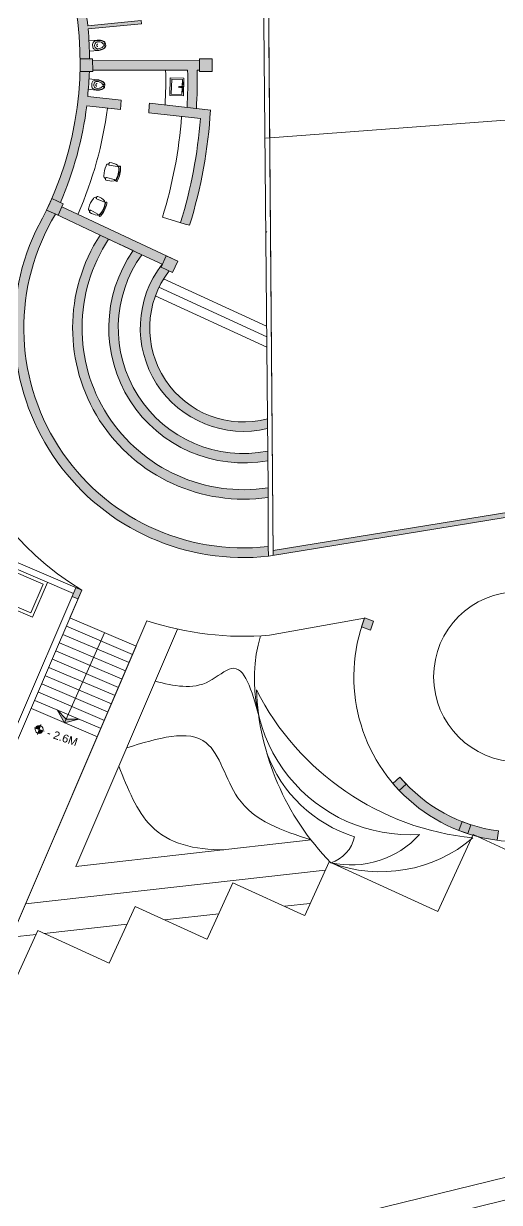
# Model space of a CAD drawing. Header units: metres. Extents: x -48 to 2360, y -1392 to 453.
# Drawn here: x 284.1 to 299.22, y -1335.71 to -1298.28 of the extents above; entities that cross this region are included whole.
import ezdxf
from ezdxf.enums import TextEntityAlignment as Align

# ---------------------------------------------------------------- set-up
doc = ezdxf.new("R2010")
doc.units = ezdxf.units.M
doc.layers.get('0').update_dxf_attribs({"color": 200})
for name, color, linetype, lineweight in [('corte3', 215, 'Continuous', 5), ('MUROS', 31, 'Continuous', 9), ('TODO', 210, 'Continuous', 5)]:
    doc.layers.add(name, color=color, linetype=linetype, lineweight=lineweight)
for name, color, linetype, lineweight, transparency in [('JARDINERAS', 93, 'Continuous', 5, 0.4), ('MUEBLES', 223, 'Continuous', 5, 0.3), ('SUELO', 231, 'Continuous', 5, 0.2)]:
    doc.layers.add(name, color=color, linetype=linetype, lineweight=lineweight, transparency=transparency)
doc.styles.get("Standard").update_dxf_attribs({"font": 'arial.ttf'})

# ---------------------------------------------------------------- blocks, each defined once
blk = doc.blocks.new('Mo-L-Silla-01')
for points in [[(-0.215, 0.42, -1.09212), (-0.231, 0.466), (-0.213, 0.471, -0.121573), (0.219, 0.471), (0.236, 0.466, -0.688907), (0.228, 0.417, 0.187754), (-0.215, 0.42, 0.188206)], [(-0.258, 0.364, 0.112434), (-0.287, 0.108, 0.50046), (-0.267, 0.092), (-0.224, 0.092, 0.50046), (-0.204, 0.108), (-0.217, 0.362, 0.401286), (-0.227, 0.371), (-0.249, 0.371)], [(0.243, 0.371), (0.221, 0.371, 0.401286), (0.211, 0.362), (0.198, 0.108, 0.50046), (0.218, 0.092), (0.261, 0.092, 0.50046), (0.281, 0.108, 0.112434), (0.252, 0.364, 0.112434)]]:
    blk.add_lwpolyline(points, format="xyb")
for centre, radius, start, end in [((-0.19, 0.362), 0.0525, 114.5425, 169.8495), ((0, -0.18), 0.627, 70.2851, 109.6933), ((0.183, 0.359), 0.058, 12.0293, 60.6281), ((-0.249, 0.361), 0.01, 90, 160.8185), ((-0.163, 0.092), 0.0769, 180.7158, 270.3544), ((0, 0.873), 0.873, 259.2995, 280.7005), ((0.163, 0.092), 0.0769, 269.6456, 359.2842), ((0.243, 0.361), 0.01, 19.1815, 90)]:
    blk.add_arc(centre, radius, start, end)
blk = doc.blocks.new('S-Nivel Planta')
at = {"ltscale": 0.5}
h = blk.add_hatch(color=256, dxfattribs=at)
h.paths.add_polyline_path([(-0.06, 0), (0, 0), (0, 0.06, 0.414214)])
h.paths.add_polyline_path([(0, -0.06, 0.414214), (0.06, 0), (0, 0)])
for p, q in [((0.08, 0), (-0.08, 0)), ((0, 0.08), (0, -0.08))]:
    blk.add_line(p, q, dxfattribs=at)
blk.add_circle((0, 0), 0.06, dxfattribs=at)
blk.add_attdef('NIVEL_PLANTA', text='', height=0.12).set_placement((0.13, 0), align=Align.MIDDLE_LEFT)

msp = doc.modelspace()

# ---------------------------------------------------------------- hatches: boundary and pattern name
at = {"layer": 'corte3', "ltscale": 7, "transparency": 33554687}
h = msp.add_hatch(color=256, dxfattribs=at)
h.dxf.hatch_style = 1
h.paths.add_polyline_path([(285.398, -1320.482), (285.163, -1320.073), (285.448, -1320.37)])
h.paths.add_polyline_path([(285.398, -1320.482), (285.448, -1320.37), (285.854, -1320.368)])
at = {"layer": 'MUROS', "ltscale": 7, "transparency": 33554687}
h = msp.add_hatch(color=256, dxfattribs=at)
h.dxf.hatch_style = 1
h.paths.add_polyline_path([(288.096, -1300.81, -0.0055), (288.077, -1301.11), (289.718, -1301.293, -0.055275), (289.085, -1304.606), (289.228, -1304.65), (289.375, -1304.682, 0.059734), (290.037, -1301.027)])
h.paths.add_polyline_path([(287.2, -1300.71), (286.136, -1300.592, 0.016104), (286.19, -1299.805), (285.89, -1299.805, -0.095314), (284.996, -1303.837), (285.269, -1303.962, 0.071251), (286.107, -1300.89), (287.175, -1301.01)])
h.paths.add_polyline_path([(289.689, -1299.459), (286.293, -1299.451), (286.294, -1299.757), (289.311, -1299.764, -0.019859), (289.291, -1300.943), (289.589, -1300.977, 0.020003), (289.612, -1299.765), (289.69, -1299.765)])
h.paths.add_polyline_path([(290.089, -1299.404), (289.689, -1299.405), (289.69, -1299.805), (290.09, -1299.804)])
h.paths.add_polyline_path([(286.293, -1299.404), (285.894, -1299.405, -0.004332), (285.894, -1299.595), (285.894, -1299.805), (286.19, -1299.805), (286.294, -1299.804)])
h.paths.add_polyline_path([(285.361, -1304.004), (284.997, -1303.837), (284.958, -1303.924, -0.006972), (284.83, -1304.201), (285.194, -1304.368)])
h.paths.add_polyline_path([(285.318, -1304.097), (285.193, -1304.37), (286.528, -1304.996), (287.857, -1305.619), (288.508, -1305.924), (288.634, -1305.652)])
h.paths.add_polyline_path([(288.996, -1305.821), (288.632, -1305.654), (288.465, -1306.018), (288.829, -1306.185)])
h.paths.add_polyline_path([(288.725, -1293.766), (288.45, -1293.886, -0.071561), (289.632, -1298.081), (289.932, -1298.061, 0.07185)])
h.paths.add_polyline_path([(288.341, -1293.84), (288.219, -1293.559), (285.32, -1294.901), (285.442, -1295.181)])
h.paths.add_polyline_path([(288.582, -1293.392), (288.216, -1293.552), (288.375, -1293.918), (288.742, -1293.759)])
h.paths.add_polyline_path([(285.304, -1294.865), (284.938, -1295.025), (284.955, -1295.064, -0.003586), (285.017, -1295.208), (285.097, -1295.392), (285.464, -1295.232)])
h.paths.add_polyline_path([(285.928, -1289.51), (285.716, -1289.723, -0.075325), (288.283, -1293.522), (288.558, -1293.403, 0.075699)])
h.paths.add_polyline_path([(282.476, -1287.097), (282.203, -1286.978), (280.914, -1289.977), (281.189, -1290.096)])
h.paths.add_polyline_path([(281.281, -1290.136), (280.914, -1289.977), (280.754, -1290.343), (281.121, -1290.503)])
h.paths.add_polyline_path([(282.728, -1286.77), (282.361, -1286.611), (282.203, -1286.978), (282.476, -1287.097), (282.568, -1287.137)])
h = msp.add_hatch(color=256, dxfattribs=at)
h.dxf.hatch_style = 1
h.paths.add_polyline_path([(283.234, -1287.189), (283.097, -1287.459, -0.03028), (284.56, -1288.594), (282.432, -1291.112, 0.031289), (281.23, -1290.252), (281.121, -1290.503), (280.936, -1290.422, -0.040736), (282.35, -1291.441, -0.102159), (284.937, -1295.025), (285.212, -1294.905, 0.042462), (284.289, -1293.24), (285.692, -1292.281, 0.001955), (285.635, -1292.199), (284.233, -1293.157, 0.023721), (283.591, -1292.308), (284.881, -1291.211, 0.001955), (284.816, -1291.135), (283.521, -1292.236), (283.512, -1292.225), (283.517, -1292.22, 0.02774), (282.659, -1291.318), (284.981, -1288.569, 0.03572)])
h.paths.add_polyline_path([(285.763, -1296.394), (287.393, -1295.91), (287.365, -1295.814), (285.735, -1296.298), (285.731, -1296.283), (285.731, -1296.283, 0.026169), (285.372, -1295.272), (285.094, -1295.393, -0.09443), (285.894, -1299.405), (286.194, -1299.405, 0.021609), (286.148, -1298.448), (287.841, -1298.286), (287.831, -1298.187), (286.139, -1298.349, 0.020921), (286.008, -1297.431), (287.678, -1297.113, 0.001955), (287.659, -1297.015), (285.989, -1297.332, 0.021784)])
h = msp.add_hatch(color=256, dxfattribs=at)
h.dxf.hatch_style = 1
h.paths.add_polyline_path([(285.115, -1304.332), (284.83, -1304.201, -0.017482), (284.478, -1304.879, 0.583991), (291.885, -1315.195), (291.867, -1314.889, -0.622119)])
h = msp.add_hatch(color=256, dxfattribs=at)
h.dxf.hatch_style = 1
h.paths.add_polyline_path([(286.528, -1304.996), (286.528, -1304.996), (286.528, -1304.996), (286.802, -1305.124, 0.649545), (291.866, -1313.023), (291.868, -1313.326, -0.643906)])
h = msp.add_hatch(color=256, dxfattribs=at)
h.dxf.hatch_style = 1
h.paths.add_polyline_path([(291.855, -1311.858, -0.679628), (287.857, -1305.619), (287.581, -1305.49, 0.67011), (291.858, -1312.163)])
h.paths.add_polyline_path([(291.846, -1310.835, -0.713571), (288.72, -1306.135), (288.465, -1306.018), (288.508, -1305.924), (288.505, -1305.923, 0.709283), (291.849, -1311.143)], flags=17)
h = msp.add_hatch(color=256, dxfattribs=at)
h.dxf.hatch_style = 1
h.paths.add_polyline_path([(306.811, -1320.054), (306.506, -1320.054, -0.04212), (306.184, -1321.176), (306.46, -1321.293, 0.044545)])
h.paths.add_polyline_path([(306.46, -1321.292), (306.184, -1321.176, -0.010813), (306.071, -1321.454), (306.343, -1321.569)])
h.paths.add_polyline_path([(306.347, -1321.57), (306.071, -1321.454, -0.007784), (305.982, -1321.651), (303.071, -1328.352), (303.406, -1328.274), (306.064, -1322.155, 0.022457)])
h.paths.add_polyline_path([(304.344, -1313.157), (304.048, -1313.206), (304.096, -1313.502), (304.392, -1313.454)])
h.paths.add_polyline_path([(301.99, -1313.941), (301.88, -1314.202, -0.01433), (302.152, -1314.328), (302.267, -1314.057)])
h.paths.add_polyline_path([(298.313, -1323.721), (298.21, -1324.003, 0.008043), (298.371, -1324.052), (298.378, -1324.036), (298.48, -1324.083, 0.032629), (299.15, -1324.215), (299.183, -1323.917, -0.045242)])
h.paths.add_polyline_path([(296.258, -1322.432), (296.034, -1322.632, 0.110146), (297.927, -1323.902), (298.03, -1323.62, -0.109311)])
h.paths.add_polyline_path([(296.058, -1322.209), (296.023, -1322.24), (295.834, -1322.408), (296.034, -1322.632), (296.258, -1322.432), (296.255, -1322.429, -0.014923)])
h.paths.add_polyline_path([(298.312, -1323.722), (298.287, -1323.712, -0.013812), (298.03, -1323.62), (297.928, -1323.901), (298.189, -1323.996, 0.001076), (298.21, -1324.003)])
h.paths.add_polyline_path([(294.935, -1317.156), (294.861, -1317.363, 0.003821), (294.836, -1317.439), (295.116, -1317.54), (295.218, -1317.257)])
h.paths.add_polyline_path([(280.475, -1329.01), (280.473, -1329.009), (280.525, -1328.885), (280.535, -1328.863), (280.356, -1328.786), (280.237, -1329.062), (280.419, -1329.14)])
h.paths.add_polyline_path([(276.037, -1326.931), (275.853, -1326.853), (275.735, -1327.128), (275.919, -1327.207)])
h.paths.add_polyline_path([(271.351, -1324.919), (271.167, -1324.84), (271.049, -1325.116), (271.233, -1325.195)])
h.paths.add_polyline_path([(266.94, -1323.025), (266.757, -1322.946), (266.638, -1323.222), (266.822, -1323.301)])
h.paths.add_polyline_path([(265.836, -1325.598), (265.652, -1325.519), (265.534, -1325.795), (265.718, -1325.874)])
h.paths.add_polyline_path([(268.32, -1326.656), (268.202, -1326.932), (268.386, -1327.01), (268.504, -1326.734)])
h.paths.add_polyline_path([(271.172, -1327.87), (270.988, -1327.792), (270.87, -1328.068), (271.054, -1328.146)])
h.paths.add_polyline_path([(264.517, -1328.694), (264.333, -1328.615), (264.216, -1328.891), (264.4, -1328.97)])
h.paths.add_polyline_path([(267.185, -1329.83), (267.001, -1329.752), (266.884, -1330.028), (267.068, -1330.106)])
h.paths.add_polyline_path([(269.853, -1330.967), (269.669, -1330.888), (269.552, -1331.164), (269.736, -1331.243)])
h.paths.add_polyline_path([(269.584, -1316.869), (269.4, -1316.79), (269.282, -1317.066), (269.465, -1317.145)])
h.paths.add_polyline_path([(269.702, -1316.593), (269.518, -1316.514), (269.4, -1316.79), (269.584, -1316.869)])
h.paths.add_polyline_path([(273.994, -1318.763), (273.811, -1318.684), (273.692, -1318.96), (273.876, -1319.038)])
h.paths.add_polyline_path([(274.113, -1318.487), (273.929, -1318.408), (273.811, -1318.684), (273.994, -1318.763)])
h.paths.add_polyline_path([(278.681, -1320.775), (278.497, -1320.696), (278.379, -1320.972), (278.562, -1321.051)])
h.paths.add_polyline_path([(278.799, -1320.499), (278.615, -1320.42), (278.497, -1320.696), (278.681, -1320.775)])
h.paths.add_polyline_path([(283.183, -1322.708), (282.999, -1322.629), (282.881, -1322.905), (283.065, -1322.984)])
h.paths.add_polyline_path([(283.301, -1322.433), (283.118, -1322.354), (282.999, -1322.629), (283.183, -1322.708)])
h.paths.add_polyline_path([(285.945, -1316.276), (285.945, -1316.276), (285.761, -1316.197), (285.643, -1316.473), (285.827, -1316.552)])
h.paths.add_polyline_path([(281.443, -1314.343), (281.259, -1314.264), (281.14, -1314.54), (281.324, -1314.619)])
h.paths.add_polyline_path([(276.756, -1312.331), (276.573, -1312.252), (276.454, -1312.527), (276.638, -1312.606)])
h.paths.add_polyline_path([(272.346, -1310.437), (272.162, -1310.358), (272.044, -1310.634), (272.227, -1310.712)])
h = msp.add_hatch(color=256, dxfattribs=at)
h.dxf.hatch_style = 1
h.paths.add_polyline_path([(311.255, -1311.875), (292.032, -1315.019), (292.033, -1315.17), (303.676, -1313.266), (311.257, -1312.027), (318.594, -1313.124), (318.75, -1312.996)])

# ---------------------------------------------------------------- linework, layer by layer
at = {"layer": 'corte3', "transparency": 33554559}
for p, q in [((286.18, -1298.823), (286.437, -1298.807)), ((286.298, -1299.021), (286.293, -1298.941)), ((286.654, -1298.931), (286.658, -1298.985)), ((286.702, -1298.915), (286.707, -1298.995)), ((286.458, -1299.136), (286.201, -1299.152)), ((286.179, -1300.038), (286.435, -1300.063)), ((286.403, -1300.392), (286.147, -1300.366)), ((286.263, -1300.252), (286.271, -1300.173)), ((286.63, -1300.221), (286.624, -1300.275)), ((286.679, -1300.213), (286.671, -1300.293))]:
    msp.add_line(p, q, dxfattribs=at)
for points in [[(289.195, -1300.012), (288.759, -1299.999), (288.742, -1300.566), (289.179, -1300.579)], [(289.158, -1300.447), (289.149, -1300.447), (289.152, -1300.357), (289.161, -1300.357)], [(289.167, -1300.14), (289.158, -1300.14), (289.156, -1300.229), (289.164, -1300.23)], [(289.174, -1300.286), (289.163, -1300.286), (289.162, -1300.306), (289.174, -1300.306)]]:
    msp.add_lwpolyline(points, close=True, dxfattribs=at)
for points in [[(289.137, -1300.278), (289.144, -1300.06), (288.807, -1300.05), (288.793, -1300.518), (289.13, -1300.528), (289.136, -1300.314)], [(289.179, -1300.279), (289.14, -1300.278), (289.09, -1300.282)], [(289.15, -1300.404), (289.137, -1300.403), (289.138, -1300.36), (289.152, -1300.361)], [(289.157, -1300.183), (289.143, -1300.182), (289.142, -1300.225), (289.156, -1300.226)], [(289.151, -1300.396), (289.143, -1300.396), (289.144, -1300.368), (289.152, -1300.368)], [(289.157, -1300.19), (289.149, -1300.19), (289.148, -1300.218), (289.156, -1300.218)], [(289.161, -1300.361), (289.178, -1300.362), (289.177, -1300.404), (289.159, -1300.404)], [(289.16, -1300.369), (289.17, -1300.369), (289.17, -1300.397), (289.16, -1300.396)], [(289.165, -1300.226), (289.182, -1300.226), (289.184, -1300.183), (289.166, -1300.183)], [(289.165, -1300.218), (289.175, -1300.219), (289.176, -1300.191), (289.166, -1300.19)]]:
    msp.add_lwpolyline(points, dxfattribs=at)
for points in [[(289.18, -1300.315), (289.14, -1300.314), (289.09, -1300.306, -0.471925), (289.09, -1300.282)], [(285.829, -1304.318, 0.073644), (286.76, -1300.963, 0.073644)]]:
    msp.add_lwpolyline(points, format="xyb", dxfattribs=at)
at = {"layer": 'corte3', "ltscale": 7, "transparency": 33554687}
for points in [[(285.398, -1320.482), (286.669, -1317.624), (286.669, -1317.624)], [(285.398, -1320.482), (285.163, -1320.073)], [(285.163, -1320.073), (285.448, -1320.37)], [(285.398, -1320.482), (285.854, -1320.368)], [(285.854, -1320.368), (285.448, -1320.37)]]:
    msp.add_lwpolyline(points, dxfattribs=at)
at = {"layer": 'corte3', "transparency": 33554559}
msp.add_circle((289.039, -1300.293), 0.0126, dxfattribs=at)
for centre, radius, start, end in [((286.381, -1298.935), 0.0878, 154.8611, 183.6321), ((286.413, -1298.951), 0.123, 130.6614, 154.8611), ((286.435, -1298.976), 0.157, 110.9843, 130.6614), ((286.486, -1298.969), 0.129, 164.4998, 202.7645), ((286.467, -1298.964), 0.109, 143.6852, 164.4998), ((286.451, -1299.018), 0.201, 93.6321, 110.9843), ((286.454, -1298.954), 0.0933, 119.9477, 143.6852), ((286.446, -1298.94), 0.0762, 93.6321, 119.9477), ((286.461, -1298.966), 0.0357, 118.9824, 142.4692), ((286.471, -1299.335), 0.529, 82.263, 93.6321), ((286.471, -1299.335), 0.519, 82.263, 93.6321), ((286.483, -1299.124), 0.264, 78.7343, 99.1964), ((286.458, -1298.961), 0.0307, 93.6321, 118.9824), ((286.498, -1299.047), 0.185, 60.9205, 78.7343), ((286.498, -1299.132), 0.315, 67.7385, 82.263), ((286.498, -1299.132), 0.325, 67.7385, 82.263), ((286.526, -1298.997), 0.128, 37.5235, 60.9205), ((286.551, -1299.003), 0.175, 44.1056, 67.7385), ((286.551, -1299.003), 0.185, 44.1056, 67.7385), ((286.653, -1298.899), 0.0317, 217.5235, 239.801), ((286.653, -1298.9), 0.0313, 239.801, 262.2077), ((286.653, -1298.9), 0.031, 262.2077, 284.7993), ((286.653, -1298.9), 0.0307, 284.7993, 330.2478), ((286.652, -1298.9), 0.0317, 15.246, 37.5235), ((286.652, -1298.9), 0.031, 330.2478, 352.8394), ((286.652, -1298.9), 0.0313, 352.8394, 15.246), ((286.637, -1298.919), 0.0648, 3.6321, 44.1056), ((286.386, -1299.015), 0.0878, 183.6321, 212.4032), ((286.416, -1298.996), 0.123, 212.4032, 236.6029), ((286.434, -1298.968), 0.157, 236.6029, 256.28), ((286.468, -1298.977), 0.109, 202.7645, 223.5791), ((286.456, -1298.987), 0.0933, 223.5791, 247.3166), ((286.445, -1298.925), 0.201, 256.28, 273.6321), ((286.45, -1299.003), 0.0762, 247.3166, 273.6321), ((286.47, -1298.97), 0.0457, 163.7246, 203.5397), ((286.464, -1298.968), 0.0401, 142.4692, 163.7246), ((286.464, -1298.972), 0.0401, 203.5397, 224.7951), ((286.461, -1298.975), 0.0357, 224.7951, 248.2819), ((286.46, -1298.98), 0.0307, 248.2819, 273.6321), ((286.463, -1298.815), 0.264, 268.0679, 288.53), ((286.425, -1298.608), 0.519, 273.6321, 285.0013), ((286.425, -1298.608), 0.529, 273.6321, 285.0013), ((286.488, -1298.89), 0.185, 288.53, 306.3438), ((286.477, -1298.805), 0.315, 285.0013, 299.5258), ((286.477, -1298.805), 0.325, 285.0013, 299.5258), ((286.522, -1298.936), 0.128, 306.3438, 329.7407), ((286.66, -1299.017), 0.0317, 127.4632, 149.7407), ((286.546, -1298.927), 0.175, 299.5258, 323.1587), ((286.546, -1298.927), 0.185, 299.5258, 323.1587), ((286.66, -1299.016), 0.0313, 105.0566, 127.4632), ((286.66, -1299.016), 0.031, 82.465, 105.0566), ((286.66, -1299.016), 0.0307, 37.0165, 82.465), ((286.66, -1299.016), 0.031, 14.4249, 37.0165), ((286.659, -1299.016), 0.0317, 329.7407, 352.0182), ((286.659, -1299.016), 0.0313, 352.0182, 14.4249), ((286.642, -1298.999), 0.0648, 323.1587, 3.6321), ((286.383, -1300.59), 0.529, 72.9676, 84.3367), ((286.351, -1300.261), 0.0878, 174.3367, 203.1078), ((286.383, -1300.247), 0.123, 203.1078, 227.3075), ((286.359, -1300.181), 0.0878, 145.5657, 174.3367), ((286.388, -1300.201), 0.123, 121.366, 145.5657), ((286.406, -1300.222), 0.157, 227.3075, 246.9846), ((286.405, -1300.23), 0.157, 101.6889, 121.366), ((286.457, -1300.231), 0.129, 155.2043, 193.4691), ((286.438, -1300.236), 0.109, 193.4691, 214.2837), ((286.439, -1300.223), 0.109, 134.3898, 155.2044), ((286.424, -1300.181), 0.201, 246.9846, 264.3367), ((286.425, -1300.245), 0.0933, 214.2837, 238.0211), ((286.428, -1300.212), 0.0933, 110.6523, 134.3898), ((286.414, -1300.274), 0.201, 84.3367, 101.6889), ((286.416, -1300.259), 0.0762, 238.0211, 264.3367), ((286.422, -1300.196), 0.0762, 84.3367, 110.6523), ((286.441, -1300.23), 0.0457, 154.4292, 194.2442), ((286.436, -1300.231), 0.0401, 194.2442, 215.4997), ((286.436, -1300.227), 0.0401, 133.1738, 154.4292), ((286.432, -1300.234), 0.0357, 215.4997, 238.9865), ((286.455, -1299.865), 0.529, 264.3367, 275.7058), ((286.455, -1299.865), 0.519, 264.3367, 275.7058), ((286.433, -1300.224), 0.0357, 109.6869, 133.1738), ((286.46, -1300.076), 0.264, 258.7724, 279.2346), ((286.429, -1300.238), 0.0307, 238.9865, 264.3367), ((286.431, -1300.219), 0.0307, 84.3367, 109.6869), ((286.429, -1300.384), 0.264, 69.4389, 89.901), ((286.383, -1300.59), 0.519, 72.9676, 84.3367), ((286.472, -1300.154), 0.185, 279.2346, 297.0483), ((286.475, -1300.069), 0.315, 275.7058, 290.2304), ((286.475, -1300.069), 0.325, 275.7058, 290.2304), ((286.457, -1300.31), 0.185, 51.6251, 69.4389), ((286.443, -1300.395), 0.315, 58.4431, 72.9676), ((286.443, -1300.395), 0.325, 58.4431, 72.9676), ((286.498, -1300.205), 0.128, 297.0483, 320.4453), ((286.492, -1300.265), 0.128, 28.2281, 51.6251), ((286.524, -1300.2), 0.175, 290.2304, 313.8633), ((286.524, -1300.2), 0.185, 290.2304, 313.8633), ((286.621, -1300.307), 0.0317, 118.1678, 140.4453), ((286.633, -1300.19), 0.0317, 208.2281, 230.5056), ((286.621, -1300.306), 0.0313, 95.7612, 118.1678), ((286.516, -1300.275), 0.175, 34.8102, 58.4431), ((286.516, -1300.275), 0.185, 34.8102, 58.4431), ((286.633, -1300.19), 0.0313, 230.5056, 252.9122), ((286.621, -1300.306), 0.031, 73.1696, 95.7612), ((286.633, -1300.19), 0.031, 252.9122, 275.5039), ((286.621, -1300.306), 0.0307, 27.7211, 73.1696), ((286.633, -1300.191), 0.0307, 275.5039, 320.9524), ((286.62, -1300.306), 0.0317, 320.4453, 342.7228), ((286.621, -1300.306), 0.031, 5.1294, 27.7211), ((286.621, -1300.306), 0.0313, 342.7228, 5.1294), ((286.607, -1300.286), 0.0648, 313.8633, 354.3367), ((286.632, -1300.191), 0.031, 320.9524, 343.544), ((286.632, -1300.191), 0.0317, 5.9506, 28.2281), ((286.632, -1300.19), 0.0313, 343.544, 5.9506), ((286.615, -1300.207), 0.0648, 354.3367, 34.8102), ((289.143, -1300.297), 0.0405, 333.3593, 27.2063)]:
    msp.add_arc(centre, radius, start, end, dxfattribs=at)
at = {"layer": 'JARDINERAS', "ltscale": 0.05, "transparency": 33554559}
for p, q in [((293.678, -1325.16), (284.159, -1326.233)), ((287.39, -1326.875), (284.748, -1327.173))]:
    msp.add_line(p, q, dxfattribs=at)
at = {"layer": 'JARDINERAS', "ltscale": 0.05, "transparency": 33554559, "flags": 128}
for points in [[(291.623, -1317.723, 0.51811), (296.679, -1324.03, -0.272076), (293.86, -1324.927, -0.159668)], [(291.825, -1321.446, 0.233101), (294.616, -1324.103, -0.272076), (293.86, -1324.927, -0.122589)]]:
    msp.add_lwpolyline(points, format="xyb", dxfattribs=at)
at = {"layer": 'JARDINERAS', "ltscale": 0.05, "transparency": 33554559}
msp.add_arc((299.237, -1315.496), 8.687, 206.988, 264.2876, dxfattribs=at)
for points in [[(291.57, -1320.261), (290.703, -1318.759), (290, -1319.165), (288.282, -1319.165)], [(293.231, -1324.204), (290.906, -1322.862), (289.899, -1321.118), (287.375, -1321.278)]]:
    msp.add_spline(points, degree=3, dxfattribs=at)
msp.add_open_spline([(290.465, -1324.516), (289.527, -1324.517), (288.05, -1324.184), (287.411, -1322.578), (287.125, -1321.86)], degree=3, knots=[2.431492, 2.431492, 2.431492, 2.431492, 5.100481, 7.259658, 7.259658, 7.259658, 7.259658], dxfattribs=at)
at = {"layer": 'MUEBLES', "transparency": 33554687}
msp.add_lwpolyline([(288.594, -1300.866, 0.019498), (288.611, -1299.762, 0.019498)], format="xyb", dxfattribs=at)
at = {"layer": 'MUEBLES', "transparency": 33554559}
msp.add_lwpolyline([(279.342, -1313.659), (278.869, -1314.761), (284.382, -1317.129), (284.855, -1316.026)], dxfattribs=at)
msp.add_lwpolyline([(279.395, -1313.79), (279, -1314.709), (284.329, -1316.997), (284.724, -1316.078)], close=True, dxfattribs=at)
at = {"layer": 'MUROS', "transparency": 33554687}
for points in [[(303.676, -1313.266), (291.885, -1315.195, -0.583991), (284.478, -1304.879, 0.349148), (282.35, -1291.441)], [(291.868, -1313.326, -0.643906), (286.528, -1304.996)], [(291.866, -1313.023, -0.649545), (286.802, -1305.124)]]:
    msp.add_lwpolyline(points, format="xyb", dxfattribs=at)
at = {"layer": 'MUROS', "ltscale": 7, "transparency": 33554687}
for points in [[(291.846, -1310.835), (291.726, -1297.082)], [(286.528, -1304.996), (287.857, -1305.619)], [(286.528, -1304.996), (286.802, -1305.124)], [(286.528, -1304.996), (286.802, -1305.124)], [(291.866, -1313.023), (291.846, -1310.835)], [(291.866, -1313.023), (291.868, -1313.326)], [(291.867, -1314.889), (291.885, -1315.195)]]:
    msp.add_lwpolyline(points, dxfattribs=at)
msp.add_lwpolyline([(291.868, -1313.326, -0.643906), (286.528, -1304.996)], format="xyb", dxfattribs=at)
at = {"layer": 'SUELO', "transparency": 33554559}
msp.add_line((288.019, -1317.243), (282.523, -1330.043), dxfattribs=at)
at = {"layer": 'SUELO', "ltscale": 0.05, "transparency": 33554559}
for p, q in [((288.993, -1317.51), (285.757, -1325.047)), ((293.231, -1324.204), (285.757, -1325.047)), ((293.195, -1326.221), (292.394, -1326.311)), ((290.298, -1326.547), (288.572, -1326.742))]:
    msp.add_line(p, q, dxfattribs=at)
at = {"layer": 'SUELO', "ltscale": 7, "transparency": 33554559}
for p, q in [((301.836, -1325.613), (298.378, -1324.036)), ((290.748, -1325.561), (289.93, -1327.356)), ((293.023, -1326.598), (290.748, -1325.561)), ((286.823, -1328.119), (287.643, -1326.319)), ((289.918, -1327.356), (287.643, -1326.319)), ((286.823, -1328.119), (284.548, -1327.082))]:
    msp.add_line(p, q, dxfattribs=at)
for points in [[(285.57, -1317.156), (285.945, -1316.276), (272.162, -1310.358), (266.638, -1323.222), (282.523, -1330.043), (287.673, -1318.05)], [(293.034, -1326.598), (293.807, -1324.903), (297.255, -1326.475), (298.378, -1324.036)]]:
    msp.add_lwpolyline(points, dxfattribs=at)
at = {"layer": 'SUELO', "ltscale": 0.05, "transparency": 33554559}
for centre, radius, start, end in [((299.834, -1319.1), 8.346, 182.3188, 224.2807), ((295.446, -1320.694), 4.521, 249.4544, 310.3358)]:
    msp.add_arc(centre, radius, start, end, dxfattribs=at)
at = {"layer": 'TODO', "ltscale": 0.05, "transparency": 33554687}
for p, q in [((292.033, -1315.17), (291.876, -1297.085)), ((288.096, -1300.81), (290.044, -1301.027)), ((288.077, -1301.11), (289.718, -1301.293)), ((291.82, -1307.892), (288.545, -1306.386)), ((291.823, -1308.224), (288.401, -1306.65)), ((291.826, -1308.555), (288.284, -1306.927)), ((311.255, -1311.875), (292.033, -1315.018)), ((284.494, -1327.202), (283.705, -1327.29)), ((261.743, -1344.826), (317.743, -1331.169))]:
    msp.add_line(p, q, dxfattribs=at)
at = {"layer": 'TODO', "transparency": 33554687}
for p, q in [((286.194, -1299.45), (286.194, -1299.45)), ((286.293, -1299.451), (289.689, -1299.459)), ((286.294, -1299.757), (289.311, -1299.764)), ((289.612, -1299.765), (289.69, -1299.765)), ((286.136, -1300.592), (287.2, -1300.71)), ((287.2, -1300.71), (287.175, -1301.01)), ((285.318, -1304.097), (288.996, -1305.821)), ((285.103, -1304.327), (286.528, -1304.996)), ((289.228, -1304.65), (288.511, -1304.429)), ((289.375, -1304.682), (289.228, -1304.65)), ((286.802, -1305.124), (287.581, -1305.49)), ((287.857, -1305.619), (288.505, -1305.923)), ((285.945, -1316.276), (280.421, -1329.14)), ((283.907, -1320.516), (285.761, -1316.197)), ((287.674, -1318.051), (285.57, -1317.156)), ((287.562, -1318.313), (285.459, -1317.418)), ((285.459, -1317.418), (287.562, -1318.313)), ((287.34, -1318.836), (285.236, -1317.941)), ((285.236, -1317.941), (287.34, -1318.836)), ((287.451, -1318.574), (285.348, -1317.679)), ((285.348, -1317.679), (287.451, -1318.574)), ((287.228, -1319.098), (285.125, -1318.203)), ((285.125, -1318.203), (287.228, -1319.098)), ((287.006, -1319.621), (284.902, -1318.726)), ((284.902, -1318.726), (287.006, -1319.621)), ((287.117, -1319.359), (285.014, -1318.465)), ((285.014, -1318.465), (287.117, -1319.359)), ((286.894, -1319.883), (284.791, -1318.988)), ((284.791, -1318.988), (286.894, -1319.883)), ((286.672, -1320.406), (284.568, -1319.511)), ((284.568, -1319.511), (286.672, -1320.406)), ((286.783, -1320.145), (284.68, -1319.25)), ((284.68, -1319.25), (286.783, -1320.145)), ((286.561, -1320.668), (284.457, -1319.773)), ((284.457, -1319.773), (286.561, -1320.668)), ((286.449, -1320.93), (284.346, -1320.035))]:
    msp.add_line(p, q, dxfattribs=at)
at = {"layer": 'TODO', "ltscale": 7, "transparency": 33554687}
for p, q in [((285.103, -1304.327), (286.528, -1304.996)), ((285.57, -1317.156), (287.674, -1318.051)), ((284.548, -1327.082), (282.05, -1332.561)), ((261.648, -1344.128), (312.736, -1331.67))]:
    msp.add_line(p, q, dxfattribs=at)
for points in [[(293.305, -1261.291), (293.305, -1261.291), (291.876, -1297.085), (292.033, -1315.17)], [(291.868, -1313.326), (291.867, -1314.889)], [(294.935, -1317.156), (294.834, -1317.438), (295.116, -1317.54), (295.218, -1317.257), (294.935, -1317.156)], [(296.058, -1322.208), (295.834, -1322.408), (296.034, -1322.632), (296.258, -1322.432), (296.058, -1322.208)], [(298.031, -1323.619), (297.928, -1323.901), (298.21, -1324.004), (298.312, -1323.722), (298.031, -1323.619)]]:
    msp.add_lwpolyline(points, dxfattribs=at)
at = {"layer": 'TODO', "transparency": 33554687}
for points in [[(285.945, -1316.276, -0.383113), (282.259, -1303.723, 0.389627), (279.792, -1292.588)], [(286.194, -1299.405, 0.021609), (286.148, -1298.448)], [(286.136, -1300.592, 0.016104), (286.19, -1299.805, 0.016104)], [(289.291, -1300.943, 0.019859), (289.311, -1299.764, 0.019859)], [(289.589, -1300.977, 0.020064), (289.611, -1299.761, 0.019932)], [(288.077, -1301.11, 0.0055), (288.096, -1300.81)], [(285.269, -1303.962, 0.071251), (286.107, -1300.89)], [(287.175, -1301.01), (286.107, -1300.89, -0.073385)], [(288.511, -1304.429, 0.055522), (289.121, -1301.231, 0.055522)], [(291.867, -1314.889, -0.622082), (285.115, -1304.332, -0.613986)], [(291.794, -1304.892, -0.003012), (291.831, -1304.901)], [(291.858, -1312.163, -0.67011), (287.581, -1305.49)], [(291.855, -1311.858, -0.679628), (287.857, -1305.619)], [(291.849, -1311.143, -0.709283), (288.505, -1305.923)], [(291.846, -1310.835, -0.713571), (288.72, -1306.135, -0.713571)], [(294.933, -1317.159), (291.907, -1317.704, -0.100978), (288.019, -1317.243)]]:
    msp.add_lwpolyline(points, format="xyb", dxfattribs=at)
at = {"layer": 'TODO', "transparency": 33554559}
msp.add_lwpolyline([(286.148, -1298.448), (287.841, -1298.286), (287.831, -1298.187), (286.139, -1298.349, 0.020921), (286.008, -1297.431), (287.678, -1297.113)], format="xyb", dxfattribs=at)
at = {"layer": 'TODO', "transparency": 33554687}
for points in [[(285.893, -1299.405), (285.894, -1299.805), (286.294, -1299.804), (286.293, -1299.404)], [(289.689, -1299.405), (289.69, -1299.805), (290.09, -1299.804), (290.089, -1299.404)], [(284.997, -1303.837), (284.83, -1304.201), (285.194, -1304.368), (285.361, -1304.004)], [(288.632, -1305.654), (288.465, -1306.018), (288.829, -1306.185), (288.996, -1305.821)]]:
    msp.add_lwpolyline(points, close=True, dxfattribs=at)
at = {"layer": 'TODO', "transparency": 33554687, "flags": 128}
for points in [[(315.874, -1300.105), (291.796, -1301.923)], [(296.058, -1322.209), (295.832, -1322.407)], [(299.15, -1324.215), (299.183, -1323.917)]]:
    msp.add_lwpolyline(points, dxfattribs=at)
at = {"layer": 'TODO', "transparency": 33554687}
for points in [[(272.162, -1310.358), (285.945, -1316.276)], [(285.682, -1316.381), (281.364, -1314.527)], [(285.643, -1316.473), (285.827, -1316.552)]]:
    msp.add_lwpolyline(points, dxfattribs=at)
at = {"layer": 'TODO', "ltscale": 0.05, "transparency": 33554687}
msp.add_lwpolyline([(291.868, -1313.326), (291.867, -1314.889)], dxfattribs=at)
at = {"layer": 'TODO', "transparency": 33554687}
msp.add_circle((299.829, -1319.022), 2.702, dxfattribs=at)
for centre, radius, start, end in [((274.462, -1300.093), 15.603, 342.8967, 356.5704), ((274.462, -1300.093), 15.303, 342.8967, 355.5037), ((299.829, -1319.022), 5.238, 159.171, 84.2777), ((299.829, -1319.022), 4.938, 220.2099, 262.4836)]:
    msp.add_arc(centre, radius, start, end, dxfattribs=at)

# ---------------------------------------------------------------- block references
at = {"layer": 'corte3', "transparency": 33554559}
for p, rotation in [((286.673, -1302.951), 257.3058172707375), ((286.229, -1303.978), 243.3760207412298)]:
    msp.add_blockref('Mo-L-Silla-01', p, dxfattribs=dict(at, rotation=rotation))
at = {"layer": 'corte3', "transparency": 33554687, "xscale": 2.117906149620211, "yscale": 2.117906149620211, "zscale": 2.117906149620211, "rotation": 341.0245459803515}
msp.add_blockref('S-Nivel Planta', (284.593, -1320.694), dxfattribs=at).add_auto_attribs({'NIVEL_PLANTA': '- 2.6M'})

doc.saveas('drawing.dxf')
